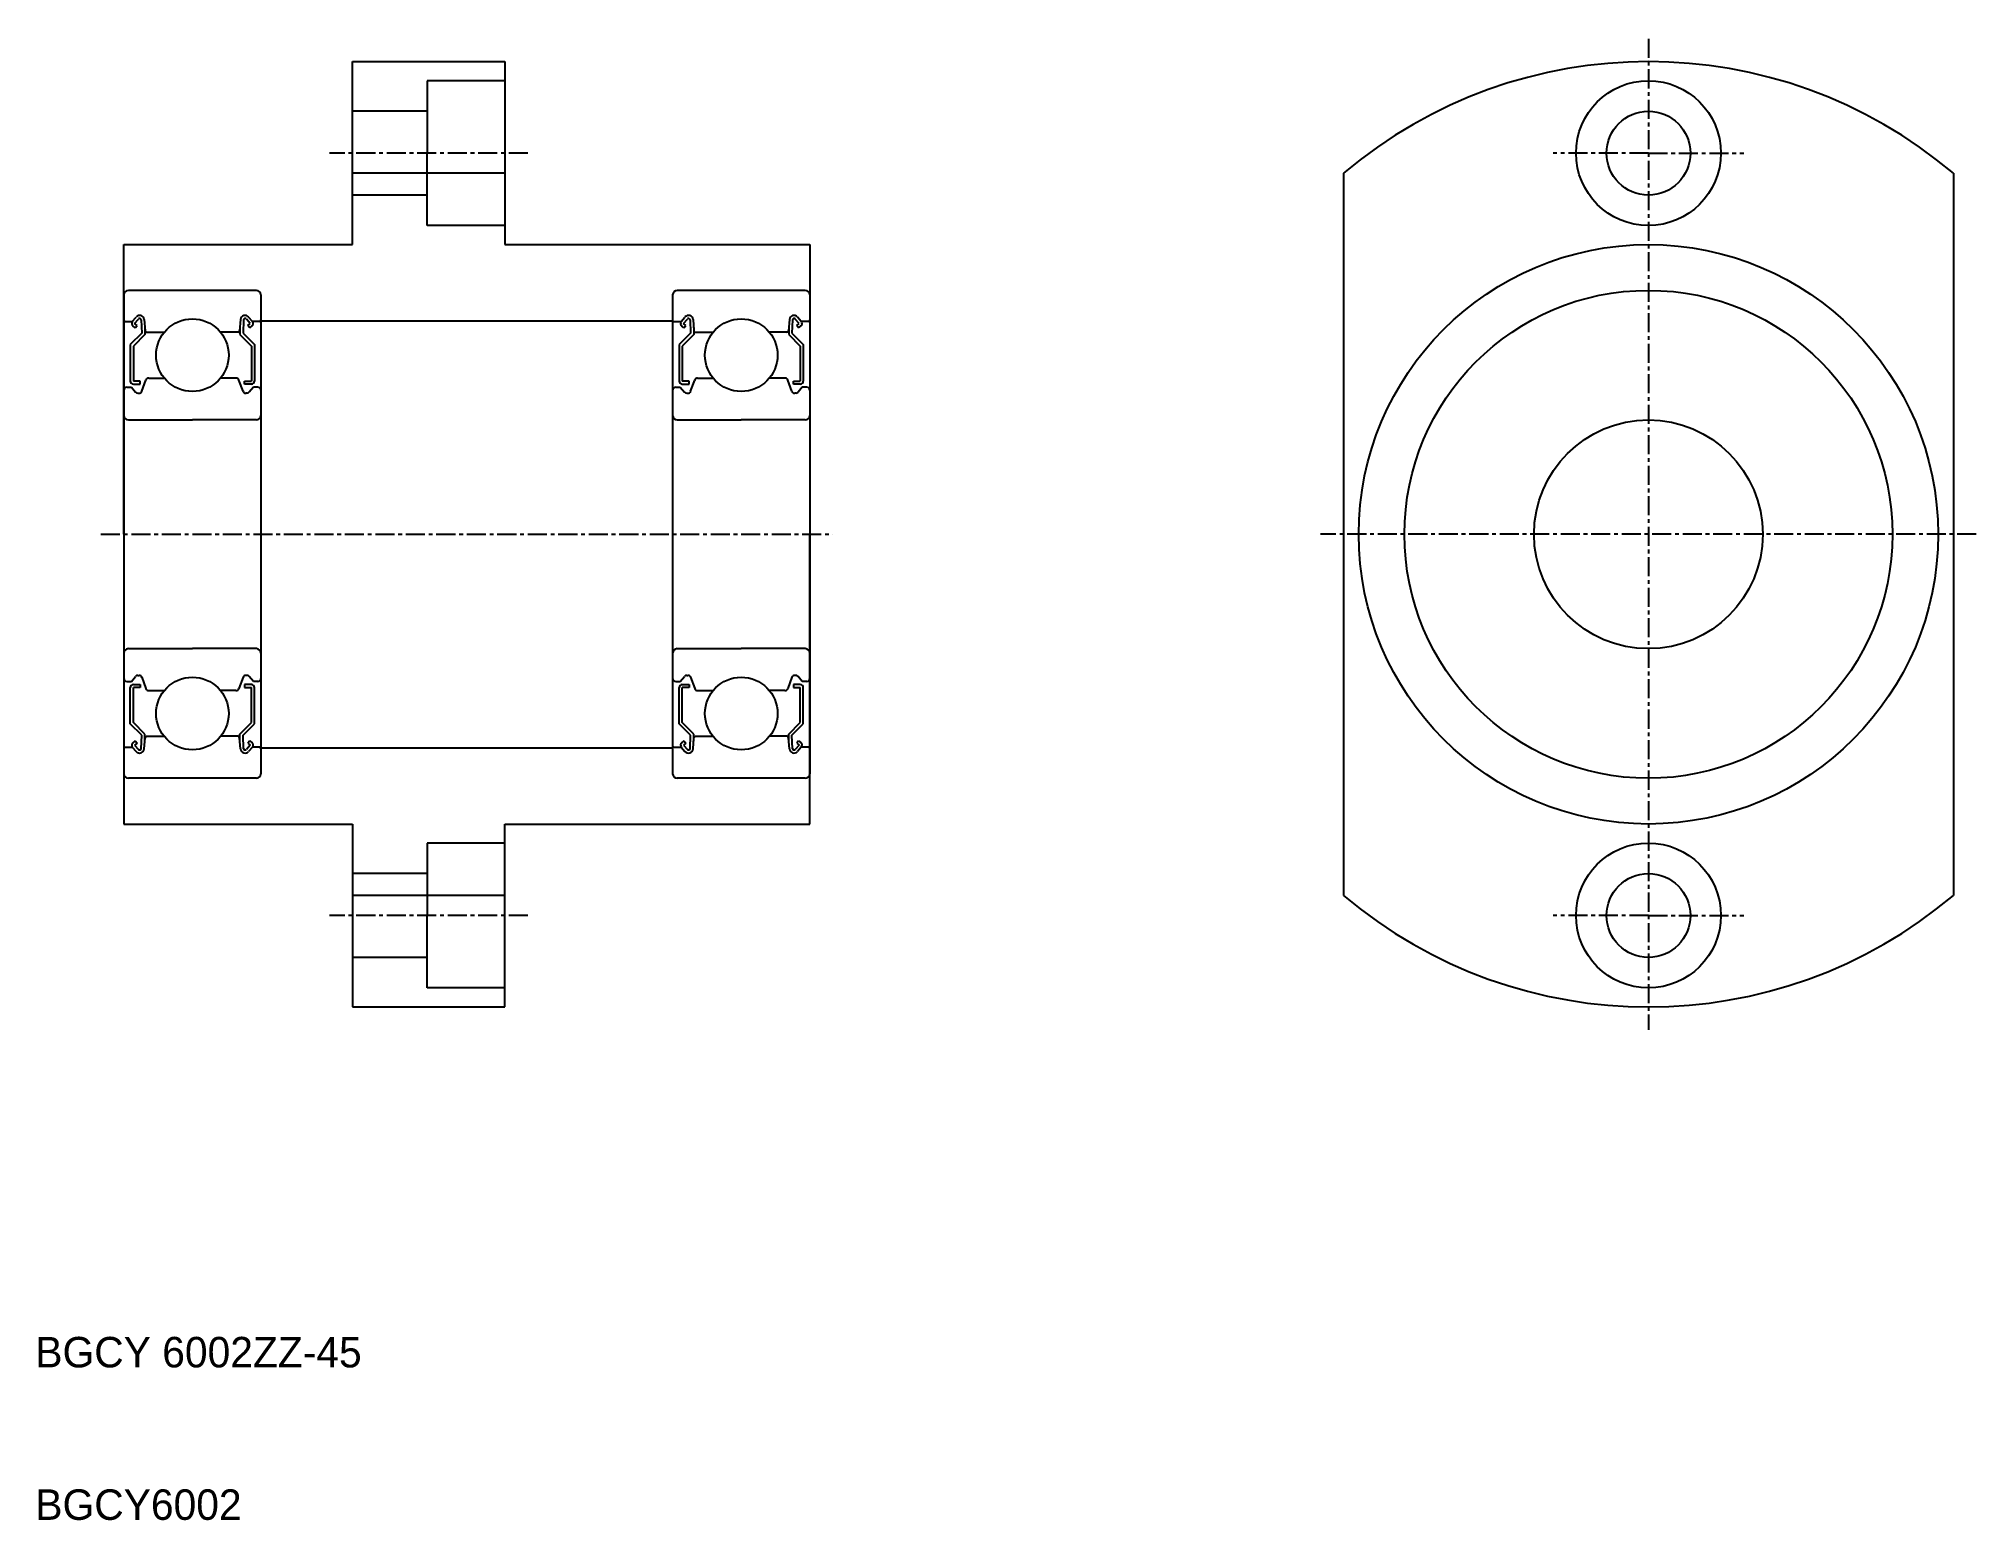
# Model space of a CAD drawing. Extents: x 119 to 246, y 54 to 151.
import ezdxf

# ---------------------------------------------------------------- set-up
doc = ezdxf.new("R2010")
doc.units = 0
doc.linetypes.add('CENTER', pattern=[2, 1.25, -0.25, 0.25, -0.25])
doc.linetypes.add('DASHED', pattern=[19.05, 12.7, -6.35])
doc.layers.get('0').update_dxf_attribs({"linetype": 'CONTINUOUS'})
doc.layers.add('CENTER', color=1, linetype='CENTER')

msp = doc.modelspace()

# ---------------------------------------------------------------- linework, layer by layer
for p, q in [((139.3, 137.54), (139.3, 149.54)), ((139.3, 149.54), (149.3, 149.54)), ((149.3, 149.54), (149.3, 137.54)), ((149.3, 142.23), (139.3, 142.23)), ((204.3, 142.23), (204.3, 94.86)), ((244.3, 142.23), (244.3, 94.86)), ((124.3, 118.54), (124.3, 137.54)), ((124.3, 137.54), (139.3, 137.54)), ((149.3, 137.54), (169.3, 137.54)), ((169.3, 137.54), (169.3, 118.54)), ((124.3, 134.24), (124.3, 102.84)), ((128.8, 134.54), (124.6, 134.54)), ((133, 134.54), (128.8, 134.54)), ((133.3, 134.24), (133.3, 102.84)), ((160.3, 134.24), (160.3, 102.84)), ((164.8, 134.54), (160.6, 134.54)), ((169, 134.54), (164.8, 134.54)), ((169.3, 134.24), (169.3, 102.84)), ((124.4, 132.49), (124.86, 132.49)), ((124.86, 132.49), (125.11, 132.79)), ((125.04, 132.08), (124.89, 132.21)), ((125.01, 132.36), (125.27, 132.66)), ((125.17, 132.24), (125.01, 132.36)), ((125.04, 132.08), (125.17, 132.24)), ((125.44, 132.6), (125.48, 131.73)), ((125.64, 132.62), (125.7, 131.88)), ((131.96, 132.62), (131.9, 131.88)), ((132.16, 132.6), (132.12, 131.73)), ((132.59, 132.36), (132.34, 132.66)), ((132.44, 132.24), (132.59, 132.36)), ((132.56, 132.08), (132.44, 132.24)), ((132.74, 132.49), (132.49, 132.79)), ((132.56, 132.08), (132.72, 132.21)), ((133.2, 132.49), (132.74, 132.49)), ((160.4, 132.49), (160.86, 132.49)), ((160.86, 132.49), (161.11, 132.79)), ((161.04, 132.08), (160.89, 132.21)), ((161.01, 132.36), (161.27, 132.66)), ((161.17, 132.24), (161.01, 132.36)), ((161.04, 132.08), (161.17, 132.24)), ((161.44, 132.6), (161.48, 131.73)), ((161.64, 132.62), (161.7, 131.88)), ((167.96, 132.62), (167.9, 131.88)), ((168.16, 132.6), (168.12, 131.73)), ((168.59, 132.36), (168.34, 132.66)), ((168.44, 132.24), (168.59, 132.36)), ((168.56, 132.08), (168.44, 132.24)), ((168.74, 132.49), (168.49, 132.79)), ((168.56, 132.08), (168.72, 132.21)), ((169.2, 132.49), (168.74, 132.49)), ((125.48, 131.73), (124.73, 130.98)), ((124.73, 130.98), (124.73, 128.59)), ((125.68, 131.64), (124.93, 130.89)), ((124.93, 130.89), (124.93, 128.59)), ((125.68, 132.11), (125.68, 131.64)), ((125.8, 131.79), (126.95, 131.79)), ((131.8, 131.79), (130.65, 131.79)), ((131.92, 132.11), (131.92, 131.64)), ((131.92, 131.64), (132.67, 130.89)), ((132.12, 131.73), (132.87, 130.98)), ((132.67, 130.89), (132.67, 128.59)), ((132.87, 130.98), (132.87, 128.59)), ((161.48, 131.73), (160.73, 130.98)), ((160.73, 130.98), (160.73, 128.59)), ((161.68, 131.64), (160.93, 130.89)), ((160.93, 130.89), (160.93, 128.59)), ((161.68, 132.11), (161.68, 131.64)), ((161.8, 131.79), (162.95, 131.79)), ((167.8, 131.79), (166.65, 131.79)), ((167.92, 132.11), (167.92, 131.64)), ((167.92, 131.64), (168.67, 130.89)), ((168.12, 131.73), (168.87, 130.98)), ((168.67, 130.89), (168.67, 128.59)), ((168.87, 130.98), (168.87, 128.59)), ((125.38, 128.59), (124.93, 128.59)), ((124.93, 128.39), (125.38, 128.39)), ((125.38, 128.39), (125.38, 128.59)), ((125.48, 127.92), (125.75, 128.66)), ((125.94, 128.79), (126.95, 128.79)), ((131.66, 128.79), (130.65, 128.79)), ((132.12, 127.92), (131.85, 128.66)), ((132.22, 128.59), (132.67, 128.59)), ((132.22, 128.39), (132.22, 128.59)), ((132.67, 128.39), (132.22, 128.39)), ((161.38, 128.59), (160.93, 128.59)), ((160.93, 128.39), (161.38, 128.39)), ((161.38, 128.39), (161.38, 128.59)), ((161.48, 127.92), (161.75, 128.66)), ((161.94, 128.79), (162.95, 128.79)), ((167.66, 128.79), (166.65, 128.79)), ((168.12, 127.92), (167.85, 128.66)), ((168.22, 128.59), (168.67, 128.59)), ((168.22, 128.39), (168.22, 128.59)), ((168.67, 128.39), (168.22, 128.39)), ((124.5, 128.19), (124.8, 128.19)), ((124.8, 128.19), (125.08, 127.86)), ((125.23, 127.79), (125.3, 127.79)), ((132.37, 127.79), (132.31, 127.79)), ((132.8, 128.19), (132.53, 127.86)), ((133.1, 128.19), (132.8, 128.19)), ((160.5, 128.19), (160.8, 128.19)), ((160.8, 128.19), (161.08, 127.86)), ((161.23, 127.79), (161.3, 127.79)), ((168.37, 127.79), (168.31, 127.79)), ((168.8, 128.19), (168.53, 127.86)), ((169.1, 128.19), (168.8, 128.19)), ((124.6, 126.04), (128.8, 126.04)), ((133, 126.04), (128.8, 126.04)), ((160.6, 126.04), (164.8, 126.04)), ((169, 126.04), (164.8, 126.04)), ((124.3, 118.54), (124.3, 99.54)), ((169.3, 99.54), (169.3, 118.54)), ((124.6, 111.04), (128.8, 111.04)), ((125.88, 111.04), (125.88, 111.04)), ((126.85, 111.04), (126.85, 111.04)), ((133, 111.04), (128.8, 111.04)), ((160.6, 111.04), (164.8, 111.04)), ((161.88, 111.04), (161.88, 111.04)), ((162.85, 111.04), (162.85, 111.04)), ((169, 111.04), (164.8, 111.04)), ((125.23, 109.29), (125.3, 109.29)), ((132.37, 109.29), (132.31, 109.29)), ((161.23, 109.29), (161.3, 109.29)), ((168.37, 109.29), (168.31, 109.29)), ((124.5, 108.89), (124.8, 108.89)), ((124.73, 106.11), (124.73, 108.49)), ((124.8, 108.89), (125.08, 109.22)), ((124.93, 108.69), (125.38, 108.69)), ((124.93, 106.19), (124.93, 108.49)), ((125.38, 108.49), (124.93, 108.49)), ((125.38, 108.69), (125.38, 108.49)), ((125.48, 109.16), (125.75, 108.42)), ((125.94, 108.29), (126.95, 108.29)), ((131.66, 108.29), (130.65, 108.29)), ((132.12, 109.16), (131.85, 108.42)), ((132.22, 108.69), (132.22, 108.49)), ((132.67, 108.69), (132.22, 108.69)), ((132.22, 108.49), (132.67, 108.49)), ((132.8, 108.89), (132.53, 109.22)), ((132.67, 106.19), (132.67, 108.49)), ((133.1, 108.89), (132.8, 108.89)), ((132.87, 106.11), (132.87, 108.49)), ((160.5, 108.89), (160.8, 108.89)), ((160.73, 106.11), (160.73, 108.49)), ((160.8, 108.89), (161.08, 109.22)), ((160.93, 108.69), (161.38, 108.69)), ((161.38, 108.49), (160.93, 108.49)), ((160.93, 106.19), (160.93, 108.49)), ((161.38, 108.69), (161.38, 108.49)), ((161.48, 109.16), (161.75, 108.42)), ((161.94, 108.29), (162.95, 108.29)), ((167.66, 108.29), (166.65, 108.29)), ((168.12, 109.16), (167.85, 108.42)), ((168.22, 108.69), (168.22, 108.49)), ((168.67, 108.69), (168.22, 108.69)), ((168.22, 108.49), (168.67, 108.49)), ((168.8, 108.89), (168.53, 109.22)), ((168.67, 106.19), (168.67, 108.49)), ((169.1, 108.89), (168.8, 108.89)), ((168.87, 106.11), (168.87, 108.49)), ((125.48, 105.36), (124.73, 106.11)), ((125.68, 105.44), (124.93, 106.19)), ((131.92, 105.44), (132.67, 106.19)), ((132.12, 105.36), (132.87, 106.11)), ((161.48, 105.36), (160.73, 106.11)), ((161.68, 105.44), (160.93, 106.19)), ((167.92, 105.44), (168.67, 106.19)), ((168.12, 105.36), (168.87, 106.11)), ((124.4, 104.59), (124.86, 104.59)), ((124.86, 104.59), (125.11, 104.29)), ((125.04, 105), (124.89, 104.87)), ((125.17, 104.85), (125.01, 104.72)), ((125.01, 104.72), (125.27, 104.42)), ((125.04, 105), (125.17, 104.85)), ((125.44, 104.48), (125.48, 105.36)), ((125.64, 104.46), (125.7, 105.2)), ((125.68, 104.97), (125.68, 105.44)), ((125.8, 105.29), (126.95, 105.29)), ((131.8, 105.29), (130.65, 105.29)), ((131.96, 104.46), (131.9, 105.2)), ((131.92, 104.97), (131.92, 105.44)), ((132.16, 104.48), (132.12, 105.36)), ((132.59, 104.72), (132.34, 104.42)), ((132.56, 105), (132.44, 104.85)), ((132.44, 104.85), (132.59, 104.72)), ((132.74, 104.59), (132.49, 104.29)), ((132.56, 105), (132.72, 104.87)), ((133.2, 104.59), (132.74, 104.59)), ((160.4, 104.59), (160.86, 104.59)), ((160.86, 104.59), (161.11, 104.29)), ((161.04, 105), (160.89, 104.87)), ((161.17, 104.85), (161.01, 104.72)), ((161.01, 104.72), (161.27, 104.42)), ((161.04, 105), (161.17, 104.85)), ((161.44, 104.48), (161.48, 105.36)), ((161.64, 104.46), (161.7, 105.2)), ((161.68, 104.97), (161.68, 105.44)), ((161.8, 105.29), (162.95, 105.29)), ((167.8, 105.29), (166.65, 105.29)), ((167.96, 104.46), (167.9, 105.2)), ((167.92, 104.97), (167.92, 105.44)), ((168.16, 104.48), (168.12, 105.36)), ((168.59, 104.72), (168.34, 104.42)), ((168.56, 105), (168.44, 104.85)), ((168.44, 104.85), (168.59, 104.72)), ((168.74, 104.59), (168.49, 104.29)), ((168.56, 105), (168.72, 104.87)), ((169.2, 104.59), (168.74, 104.59)), ((133, 102.54), (124.6, 102.54)), ((133, 102.54), (128.8, 102.54)), ((169, 102.54), (160.6, 102.54)), ((169, 102.54), (164.8, 102.54)), ((124.3, 99.54), (139.3, 99.54)), ((139.3, 99.54), (139.3, 87.54)), ((149.3, 99.54), (169.3, 99.54)), ((149.3, 87.54), (149.3, 99.54)), ((149.3, 94.86), (139.3, 94.86)), ((139.3, 87.54), (149.3, 87.54))]:
    msp.add_line(p, q)
at = {"color": 3, "linetype": 'DASHED'}
for p, q in [((144.2, 148.29), (144.2, 143.54)), ((149.3, 148.29), (144.2, 148.29)), ((144.2, 146.29), (139.3, 146.29)), ((144.2, 138.79), (144.2, 143.54)), ((144.2, 140.79), (139.3, 140.79)), ((149.3, 138.79), (144.2, 138.79)), ((149.3, 98.29), (144.2, 98.29)), ((144.2, 98.29), (144.2, 93.54)), ((144.2, 96.29), (139.3, 96.29)), ((144.2, 88.79), (144.2, 93.54)), ((144.2, 90.79), (139.3, 90.79)), ((149.3, 88.79), (144.2, 88.79))]:
    msp.add_line(p, q, dxfattribs=at)
at = {"color": 7, "linetype": 'CONTINUOUS'}
for p, q in [((133.3, 132.54), (160.3, 132.54)), ((133.3, 104.54), (160.3, 104.54))]:
    msp.add_line(p, q, dxfattribs=at)
for centre, radius in [((224.3, 143.54), 4.75), ((224.3, 143.54), 2.75), ((224.3, 118.54), 19), ((224.3, 118.54), 16), ((128.8, 130.29), 2.38), ((164.8, 130.29), 2.38), ((224.3, 118.54), 7.5), ((128.8, 106.79), 2.38), ((164.8, 106.79), 2.38), ((224.3, 93.54), 4.75), ((224.3, 93.54), 2.75)]:
    msp.add_circle(centre, radius)
for centre, radius, start, end in [((224.3, 118.54), 31, 49.8222, 130.1778), ((124.6, 134.24), 0.3, 90, 180), ((133, 134.24), 0.3, 0, 90), ((160.6, 134.24), 0.3, 90, 180), ((169, 134.24), 0.3, 0, 90), ((124.4, 132.59), 0.1, 180, 270), ((125.02, 132.36), 0.2, 140.0002, 230.0848), ((125.34, 132.6), 0.3, 4.9968, 140.0002), ((125.34, 132.6), 0.1, 2.8198, 140.0033), ((132.26, 132.6), 0.3, 39.9998, 175.0032), ((132.26, 132.6), 0.1, 39.9967, 177.1802), ((132.59, 132.36), 0.2, 309.9152, 39.9998), ((133.2, 132.59), 0.1, 270, 0), ((160.4, 132.59), 0.1, 180, 270), ((161.02, 132.36), 0.2, 140.0002, 230.0848), ((161.34, 132.6), 0.3, 4.9968, 140.0002), ((161.34, 132.6), 0.1, 2.8198, 140.0033), ((168.26, 132.6), 0.3, 39.9998, 175.0032), ((168.26, 132.6), 0.1, 39.9967, 177.1802), ((168.59, 132.36), 0.2, 309.9152, 39.9998), ((169.2, 132.59), 0.1, 270, 0), ((125.8, 131.89), 0.1, 184.9968, 269.9995), ((131.8, 131.89), 0.1, 270.0005, 355.0032), ((161.8, 131.89), 0.1, 184.9968, 269.9995), ((167.8, 131.89), 0.1, 270.0005, 355.0032), ((124.93, 128.59), 0.2, 180, 270), ((125.94, 128.59), 0.2, 90, 159.9919), ((131.66, 128.59), 0.2, 20.0081, 90), ((132.67, 128.59), 0.2, 270, 0), ((160.93, 128.59), 0.2, 180, 270), ((161.94, 128.59), 0.2, 90, 159.9919), ((167.66, 128.59), 0.2, 20.0081, 90), ((168.67, 128.59), 0.2, 270, 0), ((124.5, 127.99), 0.2, 90, 180), ((125.23, 127.99), 0.2, 219.9962, 270), ((125.3, 127.99), 0.2, 270, 339.9919), ((132.31, 127.99), 0.2, 200.0081, 270), ((132.37, 127.99), 0.2, 270, 320.0038), ((133.1, 127.99), 0.2, 0, 90), ((160.5, 127.99), 0.2, 90, 180), ((161.23, 127.99), 0.2, 219.9962, 270), ((161.3, 127.99), 0.2, 270, 339.9919), ((168.31, 127.99), 0.2, 200.0081, 270), ((168.37, 127.99), 0.2, 270, 320.0038), ((169.1, 127.99), 0.2, 0, 90), ((124.6, 126.34), 0.3, 180, 270), ((133, 126.34), 0.3, 270, 0), ((160.6, 126.34), 0.3, 180, 270), ((169, 126.34), 0.3, 270, 0), ((124.6, 110.74), 0.3, 90, 180), ((133, 110.74), 0.3, 0, 90), ((160.6, 110.74), 0.3, 90, 180), ((169, 110.74), 0.3, 0, 90), ((125.23, 109.09), 0.2, 90, 140.0038), ((125.3, 109.09), 0.2, 20.0081, 90), ((132.31, 109.09), 0.2, 90, 159.9919), ((132.37, 109.09), 0.2, 39.9962, 90), ((161.23, 109.09), 0.2, 90, 140.0038), ((161.3, 109.09), 0.2, 20.0081, 90), ((168.31, 109.09), 0.2, 90, 159.9919), ((168.37, 109.09), 0.2, 39.9962, 90), ((124.5, 109.09), 0.2, 180, 270), ((124.93, 108.49), 0.2, 90, 180), ((125.94, 108.49), 0.2, 200.0081, 270), ((131.66, 108.49), 0.2, 270, 339.9919), ((132.67, 108.49), 0.2, 0, 90), ((133.1, 109.09), 0.2, 270, 0), ((160.5, 109.09), 0.2, 180, 270), ((160.93, 108.49), 0.2, 90, 180), ((161.94, 108.49), 0.2, 200.0081, 270), ((167.66, 108.49), 0.2, 270, 339.9919), ((168.67, 108.49), 0.2, 0, 90), ((169.1, 109.09), 0.2, 270, 0), ((124.4, 104.49), 0.1, 90, 180), ((125.02, 104.72), 0.2, 129.9152, 219.9998), ((125.34, 104.49), 0.3, 219.9998, 355.0032), ((125.34, 104.49), 0.1, 219.9967, 357.1802), ((125.8, 105.19), 0.1, 90.0005, 175.0032), ((131.8, 105.19), 0.1, 4.9968, 89.9995), ((132.26, 104.49), 0.3, 184.9968, 320.0002), ((132.26, 104.49), 0.1, 182.8198, 320.0033), ((132.59, 104.72), 0.2, 320.0002, 50.0848), ((133.2, 104.49), 0.1, 0, 90), ((160.4, 104.49), 0.1, 90, 180), ((161.02, 104.72), 0.2, 129.9152, 219.9998), ((161.34, 104.49), 0.3, 219.9998, 355.0032), ((161.34, 104.49), 0.1, 219.9967, 357.1802), ((161.8, 105.19), 0.1, 90.0005, 175.0032), ((167.8, 105.19), 0.1, 4.9968, 89.9995), ((168.26, 104.49), 0.3, 184.9968, 320.0002), ((168.26, 104.49), 0.1, 182.8198, 320.0033), ((168.59, 104.72), 0.2, 320.0002, 50.0848), ((169.2, 104.49), 0.1, 0, 90), ((124.6, 102.84), 0.3, 180, 270), ((133, 102.84), 0.3, 270, 0), ((160.6, 102.84), 0.3, 180, 270), ((169, 102.84), 0.3, 270, 0), ((224.3, 118.54), 31, 229.8222, 310.1778)]:
    msp.add_arc(centre, radius, start, end)
at = {"layer": 'CENTER', "color": 1, "linetype": 'CENTER'}
for p, q in [((224.3, 151.04), (224.3, 86.04)), ((150.8, 143.54), (137.8, 143.54)), ((224.3, 143.54), (218.05, 143.54)), ((224.3, 143.54), (230.55, 143.54)), ((122.8, 118.54), (170.8, 118.54)), ((245.8, 118.54), (202.8, 118.54)), ((150.8, 93.54), (137.8, 93.54)), ((224.3, 93.54), (218.05, 93.54)), ((224.3, 93.54), (230.55, 93.54))]:
    msp.add_line(p, q, dxfattribs=at)

# ---------------------------------------------------------------- texts
for s, p in [('BGCY 6002ZZ-45', (118.5, 63.9)), ('BGCY6002', (118.5, 53.9))]:
    msp.add_text(s, height=2).set_placement(p)

doc.saveas('drawing.dxf')
